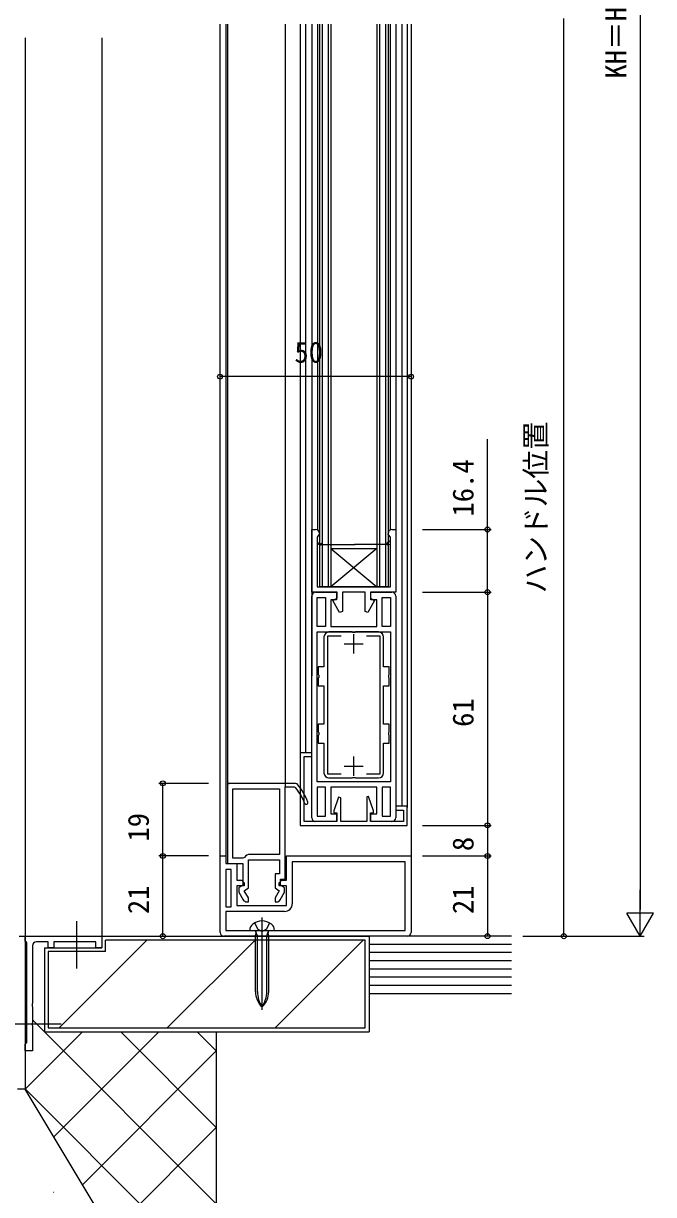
# Model space of a CAD drawing. Units: millimetres, scale not verified. Extents: x -438 to 438, y -464 to 465.
# Drawn here: x -268 to -103, y -289.5 to 16.9 of the extents above; entities that cross this region are included whole.
import ezdxf
from ezdxf.enums import TextEntityAlignment as Align

# ---------------------------------------------------------------- set-up
doc = ezdxf.new("R2010")
doc.units = ezdxf.units.MM
doc.header["$LTSCALE"] = 4
for name, color, linetype in [('0-2_YKK_11', 7, 'Continuous'), ('0-4_YKK_12', 2, 'Continuous'), ('0-5_YKK_13', 4, 'Continuous'), ('0-7_YKK_D', 6, 'Continuous'), ('0-9_YSS_K', 3, 'Continuous'), ('0-A_YSS_KE', 3, 'Continuous')]:
    doc.layers.add(name, color=color, linetype=linetype)
doc.styles.add('ＭＳ ゴシック', font='')
doc.styles.get('ＭＳ ゴシック').set_extended_font_data('MS Gothic')

msp = doc.modelspace()

# ---------------------------------------------------------------- linework, layer by layer
at = {"layer": '0-2_YKK_11'}
for p, q in [((-190.718, -119.28), (-190.379, -119.476)), ((-190.129, -119.043), (-190.129, -119.043)), ((-192.504, -190.88), (-192.504, -132.88)), ((-170.504, -132.88), (-170.504, -190.88)), ((-181.504, -147.88), (-181.504, -142.88)), ((-184.004, -145.38), (-179.004, -145.38)), ((-184.004, -177.38), (-179.004, -177.38)), ((-181.504, -179.88), (-181.504, -174.88)), ((-167.504, -221.88), (-215.504, -221.88))]:
    msp.add_line(p, q, dxfattribs=at)
for points in [[(-171.504, -115.48), (-170.504, -115.48), (-170.504, -131.88), (-177.154, -131.88), (-177.154, -133.433), (-176.033, -134.08), (-177.813, -137.162), (-178.554, -136.964), (-178.554, -131.88), (-184.454, -131.88), (-184.454, -136.964), (-185.195, -137.162), (-186.975, -134.08), (-185.854, -133.433), (-185.854, -131.88), (-192.504, -131.88), (-192.504, -115.48), (-191.504, -115.48)], [(-191.104, -130.48), (-171.904, -130.48), (-171.904, -119.28), (-171.904, -118.48), (-171.904, -117.455), (-172.279, -116.971), (-172.504, -116.68), (-172.504, -116.48)], [(-190.504, -116.48), (-190.504, -116.68), (-190.729, -116.971), (-191.104, -117.455), (-191.104, -118.48), (-191.104, -119.28), (-191.104, -130.48)], [(-190.379, -119.476), (-190.718, -119.28), (-190.718, -119.28)], [(-172.29, -119.28), (-190.379, -119.476), (-171.904, -119.28)], [(-171.904, -118.48), (-172.879, -119.043), (-172.629, -119.476), (-172.29, -119.28), (-172.29, -119.28)], [(-191.504, -131.88), (-186.004, -131.88), (-186.004, -133.88), (-187.504, -133.88), (-187.504, -140.88), (-175.504, -140.88), (-175.504, -133.88), (-177.004, -133.88), (-177.004, -131.88), (-171.504, -131.88)], [(-189.304, -143.58), (-189.304, -151.38), (-190.804, -151.38), (-190.804, -153.422), (-190.684, -153.605), (-190.684, -154.155), (-190.804, -154.338), (-190.804, -156.38), (-189.304, -156.38), (-189.304, -166.38), (-190.804, -166.38), (-190.804, -168.422), (-190.684, -168.605), (-190.684, -169.155), (-190.804, -169.338), (-190.804, -171.38), (-189.304, -171.38), (-189.304, -179.18)], [(-184.84, -179.48), (-188.304, -179.48), (-188.304, -143.28), (-184.84, -143.28)], [(-175.004, -142.28), (-181.046, -142.28), (-181.229, -142.4), (-181.779, -142.4), (-181.962, -142.28), (-188.004, -142.28)], [(-178.168, -143.28), (-174.704, -143.28), (-174.704, -179.48), (-178.168, -179.48)], [(-173.704, -166.38), (-173.704, -156.38), (-172.204, -156.38), (-172.204, -154.338), (-172.324, -154.155), (-172.324, -153.605), (-172.204, -153.422), (-172.204, -151.38), (-173.704, -151.38), (-173.704, -143.58)], [(-173.704, -179.18), (-173.704, -171.38), (-172.204, -171.38), (-172.204, -169.338), (-172.324, -169.155), (-172.324, -168.605), (-172.204, -168.422), (-172.204, -166.38), (-173.704, -166.38)], [(-188.004, -180.48), (-181.962, -180.48), (-181.779, -180.36), (-181.229, -180.36), (-181.046, -180.48), (-175.004, -180.48)], [(-196.352, -182.05), (-196.728, -181.88), (-214.604, -181.88), (-214.604, -202.88), (-210.504, -202.88), (-210.504, -208.48), (-211.604, -209.25), (-211.604, -210.343), (-210.428, -212.38)], [(-213.204, -201.48), (-213.204, -183.28), (-200.904, -183.28), (-200.904, -200.48), (-208.604, -200.48)], [(-196.352, -182.05), (-196.728, -181.88), (-199.504, -181.88), (-199.504, -182.78), (-197.142, -182.78), (-196.757, -182.961)], [(-199.504, -206.98), (-199.504, -182.78), (-197.142, -182.78), (-196.757, -182.961)], [(-171.504, -191.88), (-177.004, -191.88), (-177.004, -189.88), (-175.504, -189.88), (-175.504, -182.88), (-187.504, -182.88), (-187.504, -189.88), (-186.004, -189.88), (-186.004, -191.88), (-191.504, -191.88)], [(-216.504, -220.88), (-216.504, -200.88), (-215.004, -200.88), (-215.004, -202.88), (-212.104, -202.88), (-212.104, -207.18), (-210.904, -207.18), (-210.204, -207.88), (-210.204, -208.68), (-212.104, -208.68), (-212.104, -213.88), (-199.104, -213.88), (-199.104, -208.68), (-201.004, -208.68), (-201.004, -207.88), (-200.304, -207.18), (-199.104, -207.18), (-199.104, -200.88), (-166.504, -200.88), (-166.504, -220.88)], [(-210.147, -201.272), (-210.553, -201.48), (-213.204, -201.48)], [(-209.562, -212.88), (-209.104, -212.88), (-209.104, -211.873), (-210.199, -209.976), (-209.104, -209.209), (-209.104, -201.88), (-200.904, -201.88), (-200.904, -205.58), (-202.104, -205.58), (-202.104, -209.209), (-201.009, -209.976), (-202.104, -211.873), (-202.104, -212.88), (-201.646, -212.88)], [(-215.004, -220.38), (-168.004, -220.38), (-168.004, -202.38), (-197.604, -202.38), (-197.604, -207.18), (-197.604, -213.38)], [(-200.78, -212.38), (-199.604, -210.343), (-199.604, -209.25), (-200.704, -208.48), (-200.704, -206.98), (-199.504, -206.98)], [(-199.604, -215.38), (-215.004, -215.38), (-215.004, -220.38)], [(-269.134, -221.88), (-267.504, -221.88), (-267.504, -261.88), (-269.546, -261.88)], [(-267.104, -249.68), (-267.104, -223.58), (-267.304, -223.38), (-267.504, -223.18), (-267.504, -221.88), (-247.504, -221.88), (-247.504, -224.88), (-249.004, -224.88), (-249.004, -223.38), (-260.004, -223.38), (-260.004, -224.88), (-261.504, -224.88), (-261.504, -223.38), (-264.604, -223.38)], [(-265.604, -224.38), (-265.604, -239.422), (-265.724, -239.605), (-265.724, -240.155), (-265.604, -240.338), (-265.604, -244.422), (-265.724, -244.605), (-265.724, -245.155), (-265.604, -245.338), (-265.604, -251.88), (-267.504, -251.88), (-267.504, -250.08), (-267.304, -249.88), (-267.104, -249.68)]]:
    msp.add_lwpolyline(points, dxfattribs=at)
for points in [[(-188.904, -133.28), (-188.904, -140.88), (-191.104, -140.88), (-191.104, -133.28)], [(-171.904, -133.28), (-171.904, -140.88), (-174.104, -140.88), (-174.104, -133.28)], [(-171.904, -142.28), (-171.904, -181.48), (-191.104, -181.48), (-191.104, -142.28)], [(-195.504, -192.88), (-167.504, -192.88), (-167.504, -187.88), (-170.504, -187.88), (-170.504, -188.88), (-168.504, -188.88), (-168.504, -191.88), (-177.104, -191.88), (-177.104, -189.58), (-176.304, -189.58), (-176.304, -189.08), (-177.604, -185.342), (-178.104, -185.427), (-178.104, -191.88), (-184.904, -191.88), (-184.904, -185.631), (-185.471, -185.535), (-186.704, -189.08), (-186.704, -189.58), (-185.904, -189.58), (-185.904, -191.88), (-194.504, -191.88), (-194.504, -174.88), (-192.504, -174.88), (-192.504, -173.88), (-195.504, -173.88)], [(-188.904, -190.48), (-188.904, -182.88), (-191.104, -182.88), (-191.104, -190.48)], [(-171.904, -190.48), (-171.904, -182.88), (-174.104, -182.88), (-174.104, -190.48)], [(-215.004, -204.38), (-215.004, -214.18), (-213.604, -214.18), (-213.604, -204.38)]]:
    msp.add_lwpolyline(points, close=True, dxfattribs=at)
for centre, radius, start, end in [((-191.504, -116.48), 1, 0.00001, 89.99999), ((-171.504, -116.48), 1, 90.00001, 179.99999), ((-190.742, -119.378), 0.376, 344.87674, 164.87676), ((-190.254, -119.26), 0.25, 240.00006, 60.00008), ((-191.504, -132.88), 1, 90.00001, 179.99999), ((-171.504, -132.88), 1, 0.00001, 89.99999), ((-188.004, -143.58), 1.3, 90.00001, 179.99999), ((-175.004, -143.58), 1.3, 0.00001, 89.99999), ((-188.004, -179.18), 1.3, 180.00001, 269.99999), ((-175.004, -179.18), 1.3, 270.00001, 359.99999), ((-207.603, -191.97), 14.1, 20.26659, 39.71484), ((-207.603, -191.97), 14.1, 20.26659, 39.71484), ((-207.603, -191.97), 15, 20.2666, 41.4049), ((-207.603, -191.97), 15, 20.2666, 41.4049), ((-193.954, -186.93), 0.45, 200.26659, 20.26661), ((-193.954, -186.93), 0.45, 200.26659, 20.26661), ((-191.504, -190.88), 1, 180.00001, 269.99999), ((-171.504, -190.88), 1, 270.00001, 359.99999), ((-208.604, -202.38), 1.9, 90.00001, 144.31469), ((-209.562, -211.88), 1, 209.99998, 270), ((-201.646, -211.88), 1, 270, 330.00002), ((-199.604, -213.38), 2, 270.00001, 359.99999), ((-264.604, -224.38), 1, 90.00001, 179.99999), ((-215.504, -220.88), 1, 180.00001, 269.99999), ((-167.504, -220.88), 1, 270.00001, 359.99999)]:
    msp.add_arc(centre, radius, start, end, dxfattribs=at)
at = {"layer": '0-4_YKK_12'}
for p, q in [((-216.504, -201.38), (-216.504, 16.706)), ((-215.004, 16.706), (-215.004, -201.38)), ((-199.504, 16.706), (-199.504, -181.88)), ((-195.504, 16.706), (-195.504, -174.18)), ((-194.105, 16.706), (-194.106, -173.88)), ((-192.504, 16.706), (-192.505, -153.73)), ((-191.004, 16.706), (-191.004, -115.614)), ((-190.504, 16.706), (-190.504, -130.48)), ((-189.804, 16.706), (-189.804, -130.48)), ((-188.204, 16.706), (-188.204, -130.48)), ((-187.504, 16.706), (-187.504, -130.48)), ((-175.504, 16.706), (-175.504, -130.48)), ((-174.804, 16.706), (-174.804, -130.48)), ((-173.204, 16.706), (-173.204, -130.48)), ((-172.504, 16.706), (-172.504, -130.48)), ((-172.004, 16.706), (-172.004, -115.614)), ((-170.504, 16.706), (-170.504, -115.78)), ((-168.904, 16.706), (-168.904, -187.88)), ((-167.504, 16.706), (-167.504, -188.18)), ((-166.504, 16.706), (-166.504, -201.38)), ((-267.504, 13.197), (-267.504, -261.38)), ((-247.504, 13.197), (-247.504, -221.88)), ((-187.504, -120.48), (-175.504, -130.48)), ((-172.504, -130.48), (-190.504, -130.48))]:
    msp.add_line(p, q, dxfattribs=at)
for points in [[(-214.604, 16.706), (-214.604, -181.88), (-214.104, -181.88)], [(-187.504, -120.48), (-175.504, -120.48), (-187.504, -130.48)]]:
    msp.add_lwpolyline(points, dxfattribs=at)
at = {"layer": '0-5_YKK_13'}
for p, q in [((-205.504, -241.159), (-205.504, -217.006)), ((-254.004, -230.318), (-254.004, -217.947)), ((-208.754, -220.38), (-207.584, -220.38)), ((-207.25, -221.78), (-207.093, -220.976)), ((-207.25, -236.355), (-207.25, -221.78)), ((-207.25, -221.78), (-203.758, -221.78)), ((-206.722, -221.78), (-207.114, -220.708)), ((-206.722, -236.355), (-206.722, -221.78)), ((-204.286, -221.78), (-203.894, -220.708)), ((-204.286, -236.355), (-204.286, -221.78)), ((-203.758, -221.78), (-203.915, -220.976)), ((-203.758, -236.355), (-203.758, -221.78)), ((-258.088, -244.88), (-273.12, -244.88))]:
    msp.add_line(p, q, dxfattribs=at)
for points in [[(-207.584, -220.38), (-203.424, -220.38), (-202.254, -220.38)], [(-207.454, -218.388), (-206.649, -220.016), (-205.504, -220.625)], [(-203.554, -218.388), (-204.359, -220.016), (-205.504, -220.625)]]:
    msp.add_lwpolyline(points, dxfattribs=at)
for centre, radius, start, end in [((-206.654, -220.368), 2.1, 127.24889, 180.33651), ((-205.504, -221.88), 4, 52.75222, 127.24778), ((-207.584, -220.88), 0.5, 348.94828, 90), ((-203.424, -220.88), 0.5, 90, 191.05172), ((-204.354, -220.368), 2.1, 359.66036, 52.75222), ((-201.736, -236.355), 5.513, 180, 226.89533), ((-199.458, -236.355), 7.263, 180, 213.6577), ((-209.272, -236.355), 5.513, 313.10467, 0), ((-211.55, -236.355), 7.263, 326.3423, 0)]:
    msp.add_arc(centre, radius, start, end, dxfattribs=at)
at = {"layer": '0-7_YKK_D'}
for p, q in [((-106.504, 251.289), (-106.504, -214.88)), ((-126.504, -221.88), (-126.504, 18.206)), ((-166.504, -75.48), (-216.504, -75.48)), ((-163.504, -115.48), (-145.504, -115.48)), ((-163.504, -131.88), (-145.504, -131.88)), ((-163.504, -131.88), (-145.504, -131.88)), ((-146.504, -131.88), (-146.504, -192.88)), ((-219.504, -181.88), (-232.504, -181.88)), ((-231.504, -200.88), (-231.504, -181.88)), ((-163.504, -192.88), (-145.504, -192.88)), ((-163.504, -192.88), (-145.504, -192.88)), ((-146.504, -192.88), (-146.504, -200.88)), ((-219.504, -200.88), (-232.504, -200.88)), ((-219.504, -200.88), (-232.504, -200.88)), ((-231.504, -221.88), (-231.504, -200.88)), ((-163.504, -200.88), (-145.504, -200.88)), ((-163.504, -200.88), (-145.504, -200.88)), ((-146.504, -200.88), (-146.504, -221.877)), ((-106.504, -221.88), (-106.504, -209.756)), ((-106.504, -221.88), (-110.004, -215.818)), ((-103.004, -215.818), (-110.004, -215.818)), ((-106.504, -221.88), (-103.004, -215.818)), ((-137.208, -221.88), (-125.504, -221.88)), ((-137.208, -221.88), (-105.504, -221.88))]:
    msp.add_line(p, q, dxfattribs=at)
msp.add_lwpolyline([(-146.504, -131.88), (-146.504, -115.48), (-146.504, -91.842)], dxfattribs=at)
for centre in [(-216.504, -75.48), (-166.504, -75.48), (-146.504, -115.48), (-146.504, -131.88), (-146.504, -131.88), (-231.504, -181.88), (-146.504, -192.88), (-146.504, -192.88), (-231.504, -200.88), (-231.504, -200.88), (-146.504, -200.88), (-146.504, -200.88), (-231.504, -221.88), (-146.504, -221.877), (-126.504, -221.88)]:
    msp.add_circle(centre, 0.637, dxfattribs=at)
at = {"layer": '0-9_YSS_K'}
for p, q in [((-258.641, -245.88), (-235.641, -222.88)), ((-246.504, -225.88), (-246.504, -222.88)), ((-178.504, -222.88), (-246.504, -222.88)), ((-230.357, -245.88), (-207.357, -222.88)), ((-202.073, -245.88), (-179.072, -222.88)), ((-178.504, -245.88), (-178.504, -222.88)), ((-246.504, -225.88), (-261.504, -225.88)), ((-261.504, -225.88), (-261.504, -245.88)), ((-140.208, -224.023), (-177.504, -224.023)), ((-140.208, -226.166), (-177.504, -226.166)), ((-140.208, -228.309), (-177.504, -228.309)), ((-140.208, -230.452), (-177.504, -230.452)), ((-140.208, -232.595), (-177.504, -232.595)), ((-140.208, -234.737), (-177.504, -234.737)), ((-265.604, -243.787), (-217.505, -291.887)), ((-252.497, -246.88), (-267.502, -261.884)), ((-261.504, -245.88), (-178.504, -245.88)), ((-232.498, -246.88), (-260.002, -274.385)), ((-258.304, -245.88), (-203.504, -245.88)), ((-242.512, -246.88), (-217.505, -271.887)), ((-222.512, -246.88), (-217.505, -251.887)), ((-217.505, -251.887), (-252.503, -286.886)), ((-267.654, -261.737), (-217.505, -311.887)), ((-237.505, -311.887), (-267.504, -261.88)), ((-217.505, -271.887), (-245.004, -299.386)), ((-260.138, -288.793), (-260.038, -288.793))]:
    msp.add_line(p, q, dxfattribs=at)
at = {"layer": '0-A_YSS_KE'}
for p, q in [((-247.504, -221.88), (-247.504, -224.88)), ((-247.504, -221.88), (-177.504, -221.88)), ((-177.504, -221.88), (-177.504, -246.88)), ((-140.208, -221.88), (-177.504, -221.88)), ((-177.504, -221.88), (-177.504, -236.88)), ((-262.504, -224.88), (-247.504, -224.88)), ((-262.504, -224.88), (-262.504, -246.88)), ((-177.504, -236.88), (-140.208, -236.88)), ((-262.504, -246.88), (-177.504, -246.88)), ((-259.304, -246.88), (-202.504, -246.88)), ((-217.505, -246.88), (-217.505, -382.188))]:
    msp.add_line(p, q, dxfattribs=at)

# ---------------------------------------------------------------- texts
at = {"layer": '0-7_YKK_D', "style": 'ＭＳ ゴシック'}
for s, p in [('KH＝H', (-108.504, 2.501)), ('ハンドル位置', (-129.442, -132.178)), ('16.4', (-148.504, -112.081)), ('61', (-148.504, -167.11)), ('19', (-233.504, -197.112)), ('8', (-148.504, -199.607)), ('21', (-233.504, -216.089)), ('21', (-148.504, -216.087))]:
    msp.add_text(s, height=5.499, rotation=90, dxfattribs=at).set_placement(p, align=Align.BOTTOM_LEFT)
msp.add_text('50', height=5.499, dxfattribs=at).set_placement((-197.044, -73.48), align=Align.BOTTOM_LEFT)

doc.saveas('drawing.dxf')
